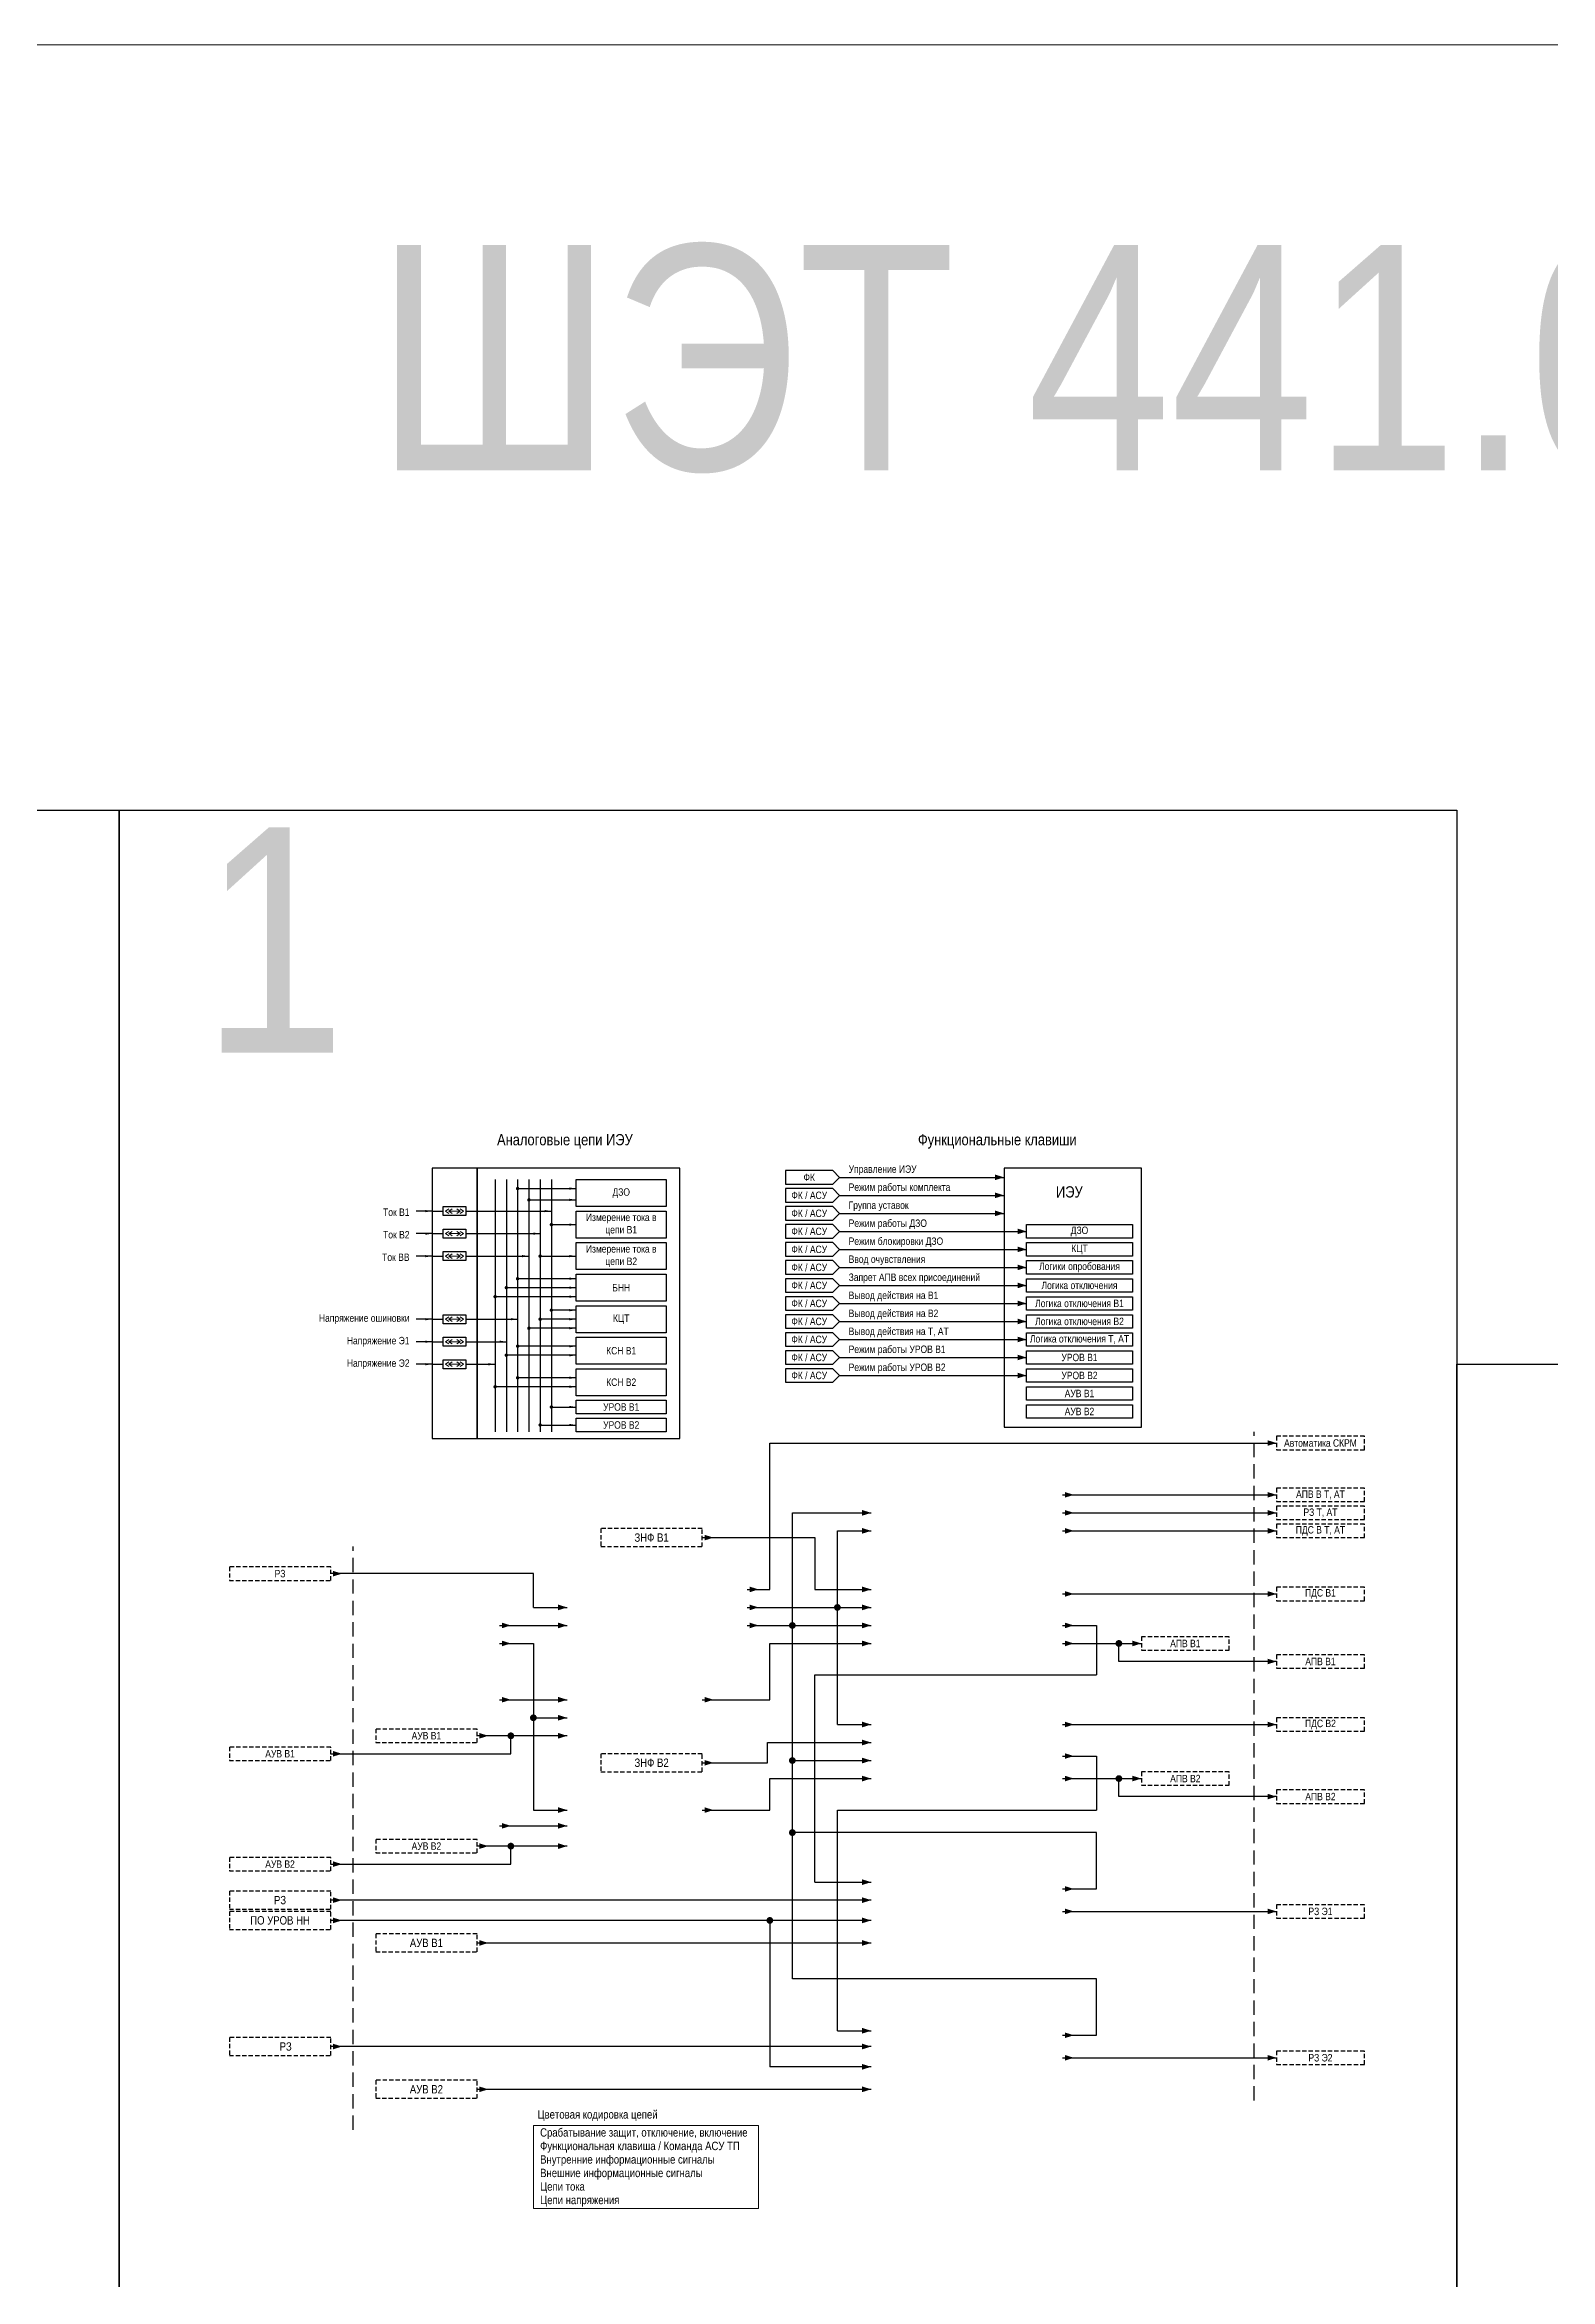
# Model space of a CAD drawing. Header units: millimetres. Extents: x 39198 to 51235, y 3901 to 12197.
# Drawn here: x 44548 to 45217, y 6000 to 6992 of the extents above; entities that cross this region are included whole.
import ezdxf
from ezdxf.enums import TextEntityAlignment as Align

# ---------------------------------------------------------------- set-up
doc = ezdxf.new("R2010")
doc.units = ezdxf.units.MM
doc.linetypes.add('штриховая2', pattern=[9.525, 6.35, -3.175])
for name, color, linetype, lineweight in [('Основная', 7, 'Continuous', 30), ('Отключение_включение', 1, 'Continuous', 30), ('Тонкая', 7, 'Continuous', 5), ('Цепи внешние', 84, 'Continuous', 30), ('Цепи внутренние', 5, 'Continuous', 30), ('Цепи ТН', 200, 'Continuous', 30), ('Цепи ТТ', 23, 'Continuous', 30), ('Цепь - ФК и АСУ', 132, 'Continuous', 30)]:
    doc.layers.add(name, color=color, linetype=linetype, lineweight=lineweight)
doc.styles.add('Narrow', font='ARIALN.TTF')

# ---------------------------------------------------------------- blocks, each defined once
blk = doc.blocks.new('Point')
at = {"layer": 'Основная', "color": 0, "const_width": 1.5}
blk.add_lwpolyline([(-0.75, 0, 1), (0.75, 0, 1)], format="xyb", close=True, dxfattribs=at)

msp = doc.modelspace()

# ---------------------------------------------------------------- linework, layer by layer
at = {"color": 1}
msp.add_lwpolyline([(44581, 5812), (43987, 5812), (43987, 6652), (44581, 6652)], close=True, dxfattribs=at)
msp.add_lwpolyline([(45175, 5812), (44581, 5812), (44581, 6652), (45175, 6652)], close=True)
at = {"color": 4}
msp.add_lwpolyline([(45595, 6406), (45595, 5812), (45175, 5812), (45175, 6406)], close=True, dxfattribs=at)
at = {"layer": 'Основная'}
for points in [[(44740, 6493), (44720, 6493), (44720, 6373), (44740, 6373)], [(44830, 6493), (44740, 6493), (44740, 6373), (44830, 6373)], [(44784, 6488), (44824, 6488), (44824, 6476), (44784, 6476)], [(44725, 6476), (44735, 6476), (44735, 6472), (44725, 6472)], [(44784, 6474), (44824, 6474), (44824, 6462), (44784, 6462)], [(44725, 6466), (44735, 6466), (44735, 6462), (44725, 6462)], [(44984, 6468), (45031, 6468), (45031, 6462), (44984, 6462)], [(44725, 6456), (44735, 6456), (44735, 6452), (44725, 6452)], [(44784, 6460), (44824, 6460), (44824, 6448), (44784, 6448)], [(44984, 6460), (45031, 6460), (45031, 6454), (44984, 6454)], [(44984, 6452), (45031, 6452), (45031, 6446), (44984, 6446)], [(44784, 6446), (44824, 6446), (44824, 6434), (44784, 6434)], [(44984, 6444), (45031, 6444), (45031, 6438), (44984, 6438)], [(44784, 6432), (44824, 6432), (44824, 6420), (44784, 6420)], [(44984, 6436), (45031, 6436), (45031, 6430), (44984, 6430)], [(44725, 6428), (44735, 6428), (44735, 6424), (44725, 6424)], [(44984, 6428), (45031, 6428), (45031, 6422), (44984, 6422)], [(44725, 6418), (44735, 6418), (44735, 6414), (44725, 6414)], [(44784, 6418), (44824, 6418), (44824, 6406), (44784, 6406)], [(44984, 6420), (45031, 6420), (45031, 6414), (44984, 6414)], [(44984, 6412), (45031, 6412), (45031, 6406), (44984, 6406)], [(44725, 6408), (44735, 6408), (44735, 6404), (44725, 6404)], [(44784, 6404), (44824, 6404), (44824, 6392), (44784, 6392)], [(44984, 6404), (45031, 6404), (45031, 6398), (44984, 6398)], [(44984, 6396), (45031, 6396), (45031, 6390), (44984, 6390)], [(44784, 6390), (44824, 6390), (44824, 6384), (44784, 6384)], [(44784, 6382), (44824, 6382), (44824, 6376), (44784, 6376)], [(44984, 6388), (45031, 6388), (45031, 6382), (44984, 6382)]]:
    msp.add_lwpolyline(points, close=True, dxfattribs=at)
at = {"layer": 'Основная', "ltscale": 0.3}
msp.add_lwpolyline([(44974, 6378), (45035, 6378), (45035, 6493), (44974, 6493)], close=True, dxfattribs=at)
at = {"layer": 'Отключение_включение'}
for p, q in [((45000, 6340), (45095, 6340)), ((45000, 6332), (45095, 6332)), ((45000, 6304), (45095, 6304)), ((44765, 6298), (44780, 6298)), ((44750, 6290), (44780, 6290)), ((44870, 6282), (44915, 6282)), ((44840, 6257), (44870, 6257)), ((44900, 6246), (44915, 6246)), ((45000, 6246), (45095, 6246)), ((44870, 6222), (44915, 6222)), ((44840, 6208), (44870, 6208))]:
    msp.add_line(p, q, dxfattribs=at)
for points in [[(44900, 6300), (44900, 6332)], [(44900, 6332), (44915, 6332)], [(44840, 6329), (44890, 6329)], [(44890, 6329), (44890, 6306)], [(44765, 6313), (44675, 6313)], [(44765, 6298), (44765, 6313)], [(44890, 6306), (44915, 6306)], [(44860, 6298), (44915, 6298)], [(44900, 6246), (44900, 6300)], [(44870, 6257), (44870, 6282)], [(44869, 6238), (44915, 6238)], [(44869, 6229), (44869, 6238)], [(44840, 6229), (44869, 6229)], [(44870, 6208), (44870, 6222)]]:
    msp.add_lwpolyline(points, dxfattribs=at)
for points in [[(44915, 6332, 0, 2.5, 0), (44911, 6332, 0, 0, 0)], [(45005, 6340, 0, 2.5, 0), (45001, 6340, 0, 0, 0)], [(45005, 6332, 0, 2.5, 0), (45001, 6332, 0, 0, 0)], [(45095, 6340, 0, 2.5, 0), (45091, 6340, 0, 0, 0)], [(45095, 6332, 0, 2.5, 0), (45091, 6332, 0, 0, 0)], [(44680, 6313, 0, 2.5, 0), (44676, 6313, 0, 0, 0)], [(44915, 6306, 0, 2.5, 0), (44911, 6306, 0, 0, 0)], [(45005, 6304, 0, 2.5, 0), (45001, 6304, 0, 0, 0)], [(45095, 6304, 0, 2.5, 0), (45091, 6304, 0, 0, 0)], [(44780, 6298, 0, 2.5, 0), (44776, 6298, 0, 0, 0)], [(44915, 6298, 0, 2.5, 0), (44911, 6298, 0, 0, 0)], [(44780, 6290, 0, 2.5, 0), (44776, 6290, 0, 0, 0)], [(44915, 6282, 0, 2.5, 0), (44911, 6282, 0, 0, 0)], [(44915, 6246, 0, 2.5, 0), (44911, 6246, 0, 0, 0)], [(45005, 6246, 0, 2.5, 0), (45001, 6246, 0, 0, 0)], [(45095, 6246, 0, 2.5, 0), (45091, 6246, 0, 0, 0)], [(44915, 6238, 0, 2.5, 0), (44911, 6238, 0, 0, 0)], [(44915, 6222, 0, 2.5, 0), (44911, 6222, 0, 0, 0)]]:
    msp.add_lwpolyline(points, format="xyseb", dxfattribs=at)
at = {"layer": 'Отключение_включение', "ltscale": 0.3}
for points in [[(44845, 6329, 0, 2.5, 0), (44841, 6329, 0, 0, 0)], [(44865, 6298, 0, 2.5, 0), (44861, 6298, 0, 0, 0)], [(44755, 6290, 0, 2.5, 0), (44751, 6290, 0, 0, 0)], [(44845, 6257, 0, 2.5, 0), (44841, 6257, 0, 0, 0)], [(44845, 6229, 0, 2.5, 0), (44841, 6229, 0, 0, 0)], [(44845, 6208, 0, 2.5, 0), (44841, 6208, 0, 0, 0)], [(45005, 6163, 0, 2.5, 0), (45001, 6163, 0, 0, 0)], [(45095, 6163, 0, 2.5, 0), (45091, 6163, 0, 0, 0)], [(45005, 6098, 0, 2.5, 0), (45001, 6098, 0, 0, 0)], [(45095, 6098, 0, 2.5, 0), (45091, 6098, 0, 0, 0)]]:
    msp.add_lwpolyline(points, format="xyseb", dxfattribs=at)
for points in [[(45000, 6163), (45095, 6163)], [(45000, 6098), (45095, 6098)]]:
    msp.add_lwpolyline(points, dxfattribs=at)
at = {"layer": 'Тонкая', "ltscale": 0.25}
for p, q in [((44726, 6474), (44727.5, 6475)), ((44727.5, 6473), (44726, 6474)), ((44727.5, 6474), (44729, 6475)), ((44729, 6473), (44727.5, 6474)), ((44732.5, 6474), (44731, 6475)), ((44731, 6473), (44732.5, 6474)), ((44734, 6474), (44732.5, 6475)), ((44732.5, 6473), (44734, 6474)), ((44726, 6464), (44727.5, 6465)), ((44727.5, 6463), (44726, 6464)), ((44727.5, 6464), (44729, 6465)), ((44729, 6463), (44727.5, 6464)), ((44732.5, 6464), (44731, 6465)), ((44731, 6463), (44732.5, 6464)), ((44734, 6464), (44732.5, 6465)), ((44732.5, 6463), (44734, 6464)), ((44726, 6454), (44727.5, 6455)), ((44727.5, 6453), (44726, 6454)), ((44727.5, 6454), (44729, 6455)), ((44729, 6453), (44727.5, 6454)), ((44732.5, 6454), (44731, 6455)), ((44731, 6453), (44732.5, 6454)), ((44734, 6454), (44732.5, 6455)), ((44732.5, 6453), (44734, 6454)), ((44726, 6426), (44727.5, 6427)), ((44727.5, 6425), (44726, 6426)), ((44727.5, 6426), (44729, 6427)), ((44729, 6425), (44727.5, 6426)), ((44732.5, 6426), (44731, 6427)), ((44731, 6425), (44732.5, 6426)), ((44734, 6426), (44732.5, 6427)), ((44732.5, 6425), (44734, 6426)), ((44726, 6416), (44727.5, 6417)), ((44727.5, 6415), (44726, 6416)), ((44727.5, 6416), (44729, 6417)), ((44729, 6415), (44727.5, 6416)), ((44732.5, 6416), (44731, 6417)), ((44731, 6415), (44732.5, 6416)), ((44734, 6416), (44732.5, 6417)), ((44732.5, 6415), (44734, 6416)), ((44726, 6406), (44727.5, 6407)), ((44727.5, 6405), (44726, 6406)), ((44727.5, 6406), (44729, 6407)), ((44729, 6405), (44727.5, 6406)), ((44732.5, 6406), (44731, 6407)), ((44731, 6405), (44732.5, 6406)), ((44734, 6406), (44732.5, 6407)), ((44732.5, 6405), (44734, 6406))]:
    msp.add_line(p, q, dxfattribs=at)
at = {"layer": 'Тонкая'}
for p, q in [((44732.5, 6474), (44727.5, 6474)), ((44732.5, 6464), (44727.5, 6464)), ((44732.5, 6454), (44727.5, 6454)), ((44732.5, 6426), (44727.5, 6426)), ((44732.5, 6416), (44727.5, 6416)), ((44732.5, 6406), (44727.5, 6406))]:
    msp.add_line(p, q, dxfattribs=at)
at = {"layer": 'Тонкая', "color": 2}
msp.add_lwpolyline([(51235, 6992), (40611, 6992), (40611, 5292), (51235, 5292)], close=True, dxfattribs=at)
at = {"layer": 'Тонкая', "ltscale": 0.3}
msp.add_lwpolyline([(44765, 6068), (44865, 6068), (44865, 6031), (44765, 6031)], close=True, dxfattribs=at)
at = {"layer": 'Цепи внешние'}
msp.add_line((45000, 6348), (45095, 6348), dxfattribs=at)
for points in [[(45095, 6371, 0, 2.5, 0), (45091, 6371, 0, 0, 0)], [(45005, 6348, 0, 2.5, 0), (45001, 6348, 0, 0, 0)], [(45095, 6348, 0, 2.5, 0), (45091, 6348, 0, 0, 0)]]:
    msp.add_lwpolyline(points, format="xyseb", dxfattribs=at)
at = {"layer": 'Цепи внешние', "linetype": 'штриховая2', "ltscale": 0.3}
for points in [[(45134, 6374), (45095, 6374), (45095, 6368), (45134, 6368)], [(45134, 6351), (45095, 6351), (45095, 6345), (45134, 6345)], [(45134, 6343), (45095, 6343), (45095, 6337), (45134, 6337)], [(45134, 6335), (45095, 6335), (45095, 6329), (45134, 6329)], [(44675, 6316), (44630, 6316), (44630, 6310), (44675, 6310)], [(45134, 6307), (45095, 6307), (45095, 6301), (45134, 6301)], [(45134, 6277), (45095, 6277), (45095, 6271), (45134, 6271)], [(45134, 6249), (45095, 6249), (45095, 6243), (45134, 6243)], [(44675, 6236), (44630, 6236), (44630, 6230), (44675, 6230)], [(45134, 6217), (45095, 6217), (45095, 6211), (45134, 6211)], [(44675, 6187), (44630, 6187), (44630, 6181), (44675, 6181)], [(44675, 6172), (44630, 6172), (44630, 6164), (44675, 6164)], [(44675, 6163), (44630, 6163), (44630, 6155), (44675, 6155)], [(45134, 6166), (45095, 6166), (45095, 6160), (45134, 6160)], [(44675, 6107), (44630, 6107), (44630, 6099), (44675, 6099)], [(45134, 6101), (45095, 6101), (45095, 6095), (45134, 6095)]]:
    msp.add_lwpolyline(points, close=True, dxfattribs=at)
at = {"layer": 'Цепи внешние'}
for points in [[(44870, 6306), (44870, 6371)], [(44870, 6371), (45095, 6371)], [(44860, 6306), (44870, 6306)], [(45025, 6274), (45025, 6282)], [(45095, 6274), (45025, 6274)], [(44675, 6233), (44755, 6233)], [(44755, 6233), (44755, 6241)], [(45025, 6214), (45025, 6222)], [(45095, 6214), (45025, 6214)], [(44675, 6184), (44755, 6184)], [(44755, 6184), (44755, 6192)], [(44915, 6168), (44675, 6168)], [(44915, 6159), (44675, 6159)], [(44870, 6159), (44870, 6094)], [(44915, 6103), (44675, 6103)], [(44915, 6094), (44870, 6094)]]:
    msp.add_lwpolyline(points, dxfattribs=at)
at = {"layer": 'Цепи внешние', "ltscale": 0.3}
for points in [[(44865, 6306, 0, 2.5, 0), (44861, 6306, 0, 0, 0)], [(45095, 6274, 0, 2.5, 0), (45091, 6274, 0, 0, 0)], [(44680, 6233, 0, 2.5, 0), (44676, 6233, 0, 0, 0)], [(45095, 6214, 0, 2.5, 0), (45091, 6214, 0, 0, 0)], [(44680, 6184, 0, 2.5, 0), (44676, 6184, 0, 0, 0)], [(44680, 6168, 0, 2.5, 0), (44676, 6168, 0, 0, 0)], [(44915, 6168, 0, 2.5, 0), (44911, 6168, 0, 0, 0)], [(44680, 6159, 0, 2.5, 0), (44676, 6159, 0, 0, 0)], [(44915, 6159, 0, 2.5, 0), (44911, 6159, 0, 0, 0)], [(44680, 6103, 0, 2.5, 0), (44676, 6103, 0, 0, 0)], [(44915, 6103, 0, 2.5, 0), (44911, 6103, 0, 0, 0)], [(44915, 6094, 0, 2.5, 0), (44911, 6094, 0, 0, 0)]]:
    msp.add_lwpolyline(points, format="xyseb", dxfattribs=at)
at = {"layer": 'Цепи внутренние', "ltscale": 0.3}
for p, q in [((44750, 6282), (44765, 6282)), ((44765, 6282), (44765, 6208)), ((45000, 6290), (45015, 6290)), ((45000, 6282), (45035, 6282)), ((45015, 6290), (45015, 6268)), ((44750, 6257), (44780, 6257)), ((44765, 6249), (44780, 6249)), ((45000, 6232), (45015, 6232)), ((45015, 6232), (45015, 6208)), ((45000, 6222), (45035, 6222)), ((44765, 6208), (44780, 6208)), ((44750, 6201), (44780, 6201)), ((45000, 6173), (45015, 6173)), ((45000, 6108), (45015, 6108))]:
    msp.add_line(p, q, dxfattribs=at)
at = {"layer": 'Цепи внутренние', "linetype": 'штриховая2'}
for points in [[(45085, 6079), (45085, 6376)], [(44685, 6066), (44685, 6325)]]:
    msp.add_lwpolyline(points, dxfattribs=at)
at = {"layer": 'Цепи внутренние', "linetype": 'штриховая2', "ltscale": 0.3}
for points in [[(44840, 6333), (44795, 6333), (44795, 6325), (44840, 6325)], [(45074, 6285), (45035, 6285), (45035, 6279), (45074, 6279)], [(44740, 6244), (44695, 6244), (44695, 6238), (44740, 6238)], [(44840, 6233), (44795, 6233), (44795, 6225), (44840, 6225)], [(45074, 6225), (45035, 6225), (45035, 6219), (45074, 6219)], [(44740, 6195), (44695, 6195), (44695, 6189), (44740, 6189)], [(44740, 6153), (44695, 6153), (44695, 6145), (44740, 6145)], [(44740, 6088), (44695, 6088), (44695, 6080), (44740, 6080)]]:
    msp.add_lwpolyline(points, close=True, dxfattribs=at)
at = {"layer": 'Цепи внутренние'}
for points in [[(44880, 6290), (44880, 6340)], [(44880, 6340), (44915, 6340)], [(44860, 6290), (44915, 6290)], [(44880, 6133), (44880, 6290)], [(44890, 6176), (44890, 6268)], [(44890, 6268), (45015, 6268)], [(44880, 6230), (44915, 6230)], [(44900, 6110), (44900, 6208)], [(44900, 6208), (45015, 6208)], [(45015, 6198), (44880, 6198)], [(45015, 6173), (45015, 6198)], [(44890, 6176), (44915, 6176)], [(44740, 6149), (44915, 6149)], [(45015, 6133), (44880, 6133)], [(45015, 6108), (45015, 6133)], [(44900, 6110), (44915, 6110)], [(44740, 6084), (44915, 6084)]]:
    msp.add_lwpolyline(points, dxfattribs=at)
for points in [[(44915, 6340, 0, 2.5, 0), (44911, 6340, 0, 0, 0)], [(44915, 6290, 0, 2.5, 0), (44911, 6290, 0, 0, 0)], [(44915, 6230, 0, 2.5, 0), (44911, 6230, 0, 0, 0)]]:
    msp.add_lwpolyline(points, format="xyseb", dxfattribs=at)
at = {"layer": 'Цепи внутренние', "ltscale": 0.3}
for points in [[(44755, 6282, 0, 2.5, 0), (44751, 6282, 0, 0, 0)], [(44865, 6290, 0, 2.5, 0), (44861, 6290, 0, 0, 0)], [(45005, 6290, 0, 2.5, 0), (45001, 6290, 0, 0, 0)], [(45005, 6282, 0, 2.5, 0), (45001, 6282, 0, 0, 0)], [(45035, 6282, 0, 2.5, 0), (45031, 6282, 0, 0, 0)], [(44755, 6257, 0, 2.5, 0), (44751, 6257, 0, 0, 0)], [(44780, 6257, 0, 2.5, 0), (44776, 6257, 0, 0, 0)], [(44745, 6241, 0, 2.5, 0), (44741, 6241, 0, 0, 0)], [(44780, 6249, 0, 2.5, 0), (44776, 6249, 0, 0, 0)], [(44780, 6241, 0, 2.5, 0), (44776, 6241, 0, 0, 0)], [(45005, 6232, 0, 2.5, 0), (45001, 6232, 0, 0, 0)], [(45005, 6222, 0, 2.5, 0), (45001, 6222, 0, 0, 0)], [(45035, 6222, 0, 2.5, 0), (45031, 6222, 0, 0, 0)], [(44780, 6208, 0, 2.5, 0), (44776, 6208, 0, 0, 0)], [(44745, 6192, 0, 2.5, 0), (44741, 6192, 0, 0, 0)], [(44755, 6201, 0, 2.5, 0), (44751, 6201, 0, 0, 0)], [(44780, 6201, 0, 2.5, 0), (44776, 6201, 0, 0, 0)], [(44780, 6192, 0, 2.5, 0), (44776, 6192, 0, 0, 0)], [(44915, 6176, 0, 2.5, 0), (44911, 6176, 0, 0, 0)], [(45005, 6173, 0, 2.5, 0), (45001, 6173, 0, 0, 0)], [(44745, 6149, 0, 2.5, 0), (44741, 6149, 0, 0, 0)], [(44915, 6149, 0, 2.5, 0), (44911, 6149, 0, 0, 0)], [(44915, 6110, 0, 2.5, 0), (44911, 6110, 0, 0, 0)], [(45005, 6108, 0, 2.5, 0), (45001, 6108, 0, 0, 0)], [(44745, 6084, 0, 2.5, 0), (44741, 6084, 0, 0, 0)], [(44915, 6084, 0, 2.5, 0), (44911, 6084, 0, 0, 0)]]:
    msp.add_lwpolyline(points, format="xyseb", dxfattribs=at)
for points in [[(44780, 6241), (44740, 6241)], [(44780, 6192), (44740, 6192)]]:
    msp.add_lwpolyline(points, dxfattribs=at)
at = {"layer": 'Цепи ТН'}
for p, q in [((44784, 6444), (44758, 6444)), ((44784, 6436), (44748, 6436)), ((44784, 6440), (44753, 6440)), ((44735, 6426), (44758, 6426)), ((44735, 6416), (44753, 6416)), ((44784, 6414), (44758, 6414)), ((44735, 6406), (44748, 6406)), ((44784, 6410), (44753, 6410)), ((44784, 6396), (44748, 6396)), ((44784, 6400), (44758, 6400))]:
    msp.add_line(p, q, dxfattribs=at)
for points in [[(44748, 6488), (44748, 6376)], [(44753, 6488), (44753, 6376)], [(44758, 6488), (44758, 6376)], [(44720, 6426), (44713, 6426)], [(44720, 6426), (44725, 6426)], [(44720, 6416), (44713, 6416)], [(44720, 6416), (44725, 6416)], [(44720, 6406), (44713, 6406)], [(44720, 6406), (44725, 6406)]]:
    msp.add_lwpolyline(points, dxfattribs=at)
at = {"layer": 'Цепи ТН', "ltscale": 0.3}
msp.add_lwpolyline([(44758, 6484), (44784, 6484)], dxfattribs=at)
at = {"layer": 'Цепи ТН'}
for points in [[(44784, 6484, 0, 1, 0), (44781, 6484, 0, 0, 0)], [(44784, 6444, 0, 1, 0), (44781, 6444, 0, 0, 0)], [(44784, 6440, 0, 1, 0), (44781, 6440, 0, 0, 0)], [(44784, 6436, 0, 1, 0), (44781, 6436, 0, 0, 0)], [(44720, 6426, 0, 1, 0), (44717, 6426, 0, 0, 0)], [(44758, 6426, 0, 1, 0), (44755, 6426, 0, 0, 0)], [(44720, 6416, 0, 1, 0), (44717, 6416, 0, 0, 0)], [(44753, 6416, 0, 1, 0), (44750, 6416, 0, 0, 0)], [(44784, 6414, 0, 1, 0), (44781, 6414, 0, 0, 0)], [(44720, 6406, 0, 1, 0), (44717, 6406, 0, 0, 0)], [(44748, 6406, 0, 1, 0), (44745, 6406, 0, 0, 0)], [(44784, 6410, 0, 1, 0), (44781, 6410, 0, 0, 0)], [(44784, 6400, 0, 1, 0), (44781, 6400, 0, 0, 0)], [(44784, 6396, 0, 1, 0), (44781, 6396, 0, 0, 0)]]:
    msp.add_lwpolyline(points, format="xyseb", dxfattribs=at)
at = {"layer": 'Цепи ТТ', "ltscale": 0.3}
msp.add_line((44735, 6464), (44768, 6464), dxfattribs=at)
at = {"layer": 'Цепи ТТ'}
for p, q in [((44784, 6422), (44763, 6422)), ((44784, 6426), (44768, 6426)), ((44784, 6430), (44773, 6430))]:
    msp.add_line(p, q, dxfattribs=at)
msp.add_lwpolyline([(44763, 6488), (44763, 6376)], dxfattribs=at)
at = {"layer": 'Цепи ТТ', "ltscale": 0.3}
for points in [[(44768, 6488), (44768, 6376)], [(44773, 6488), (44773, 6376)], [(44720, 6474), (44713, 6474)], [(44720, 6474), (44725, 6474)], [(44735, 6474), (44773, 6474)], [(44763, 6479), (44784, 6479)], [(44720, 6464), (44713, 6464)], [(44720, 6464), (44725, 6464)], [(44773, 6468), (44784, 6468)], [(44720, 6454), (44713, 6454)], [(44720, 6454), (44725, 6454)], [(44735, 6454), (44763, 6454)], [(44768, 6454), (44784, 6454)], [(44773, 6387), (44784, 6387)], [(44768, 6379), (44784, 6379)]]:
    msp.add_lwpolyline(points, dxfattribs=at)
at = {"layer": 'Цепи ТТ'}
for points in [[(44720, 6474, 0, 1, 0), (44717, 6474, 0, 0, 0)], [(44773, 6474, 0, 1, 0), (44770, 6474, 0, 0, 0)], [(44784, 6479, 0, 1, 0), (44781, 6479, 0, 0, 0)], [(44720, 6464, 0, 1, 0), (44717, 6464, 0, 0, 0)], [(44768, 6464, 0, 1, 0), (44765, 6464, 0, 0, 0)], [(44784, 6468, 0, 1, 0), (44781, 6468, 0, 0, 0)], [(44720, 6454, 0, 1, 0), (44717, 6454, 0, 0, 0)], [(44763, 6454, 0, 1, 0), (44760, 6454, 0, 0, 0)], [(44784, 6454, 0, 1, 0), (44781, 6454, 0, 0, 0)], [(44784, 6430, 0, 1, 0), (44781, 6430, 0, 0, 0)], [(44784, 6426, 0, 1, 0), (44781, 6426, 0, 0, 0)], [(44784, 6422, 0, 1, 0), (44781, 6422, 0, 0, 0)], [(44784, 6387, 0, 1, 0), (44781, 6387, 0, 0, 0)], [(44784, 6379, 0, 1, 0), (44781, 6379, 0, 0, 0)]]:
    msp.add_lwpolyline(points, format="xyseb", dxfattribs=at)
at = {"layer": 'Цепь - ФК и АСУ', "ltscale": 0.3}
for points in [[(44901, 6489), (44898, 6492), (44877, 6492), (44877, 6486), (44898, 6486), (44901, 6489)], [(44901, 6481), (44898, 6484), (44877, 6484), (44877, 6478), (44898, 6478), (44901, 6481)], [(44901, 6473), (44898, 6476), (44877, 6476), (44877, 6470), (44898, 6470), (44901, 6473)], [(44901, 6465), (44898, 6468), (44877, 6468), (44877, 6462), (44898, 6462), (44901, 6465)], [(44901, 6457), (44898, 6460), (44877, 6460), (44877, 6454), (44898, 6454), (44901, 6457)], [(44901, 6449), (44898, 6452), (44877, 6452), (44877, 6446), (44898, 6446), (44901, 6449)], [(44901, 6441), (44898, 6444), (44877, 6444), (44877, 6438), (44898, 6438), (44901, 6441)], [(44901, 6433), (44898, 6436), (44877, 6436), (44877, 6430), (44898, 6430), (44901, 6433)], [(44901, 6425), (44898, 6428), (44877, 6428), (44877, 6422), (44898, 6422), (44901, 6425)], [(44901, 6417), (44898, 6420), (44877, 6420), (44877, 6414), (44898, 6414), (44901, 6417)], [(44901, 6409), (44898, 6412), (44877, 6412), (44877, 6406), (44898, 6406), (44901, 6409)], [(44901, 6401), (44898, 6404), (44877, 6404), (44877, 6398), (44898, 6398), (44901, 6401)]]:
    msp.add_lwpolyline(points, dxfattribs=at)
for points in [[(44974, 6489, 0, 2.5, 0), (44970, 6489, 0, 0, 0)], [(44974, 6481, 0, 2.5, 0), (44970, 6481, 0, 0, 0)], [(44974, 6473, 0, 2.5, 0), (44970, 6473, 0, 0, 0)], [(44984, 6465, 0, 2.5, 0), (44980, 6465, 0, 0, 0)], [(44984, 6457, 0, 2.5, 0), (44980, 6457, 0, 0, 0)], [(44984, 6449, 0, 2.5, 0), (44980, 6449, 0, 0, 0)], [(44984, 6441, 0, 2.5, 0), (44980, 6441, 0, 0, 0)], [(44984, 6433, 0, 2.5, 0), (44980, 6433, 0, 0, 0)], [(44984, 6425, 0, 2.5, 0), (44980, 6425, 0, 0, 0)], [(44984, 6417, 0, 2.5, 0), (44980, 6417, 0, 0, 0)], [(44984, 6409, 0, 2.5, 0), (44980, 6409, 0, 0, 0)], [(44984, 6401, 0, 2.5, 0), (44980, 6401, 0, 0, 0)]]:
    msp.add_lwpolyline(points, format="xyseb", dxfattribs=at)
at = {"layer": 'Цепь - ФК и АСУ'}
for points in [[(44901, 6489), (44974, 6489)], [(44901, 6481), (44974, 6481)], [(44901, 6473), (44974, 6473)], [(44901, 6465), (44984, 6465), (44984, 6465), (44984, 6465)], [(44901, 6457), (44984, 6457), (44984, 6457), (44984, 6457)], [(44901, 6449), (44984, 6449), (44984, 6449), (44984, 6449)], [(44901, 6441), (44984, 6441), (44984, 6441), (44984, 6441)], [(44901, 6433), (44984, 6433), (44984, 6433), (44984, 6433)], [(44901, 6425), (44984, 6425), (44984, 6425), (44984, 6425)], [(44901, 6417), (44984, 6417), (44984, 6417), (44984, 6417)], [(44901, 6409), (44984, 6409), (44984, 6409), (44984, 6409)], [(44901, 6401), (44984, 6401), (44984, 6401), (44984, 6401)]]:
    msp.add_lwpolyline(points, dxfattribs=at)

# ---------------------------------------------------------------- block references
at = {"layer": 'Отключение_включение', "ltscale": 0.3}
msp.add_blockref('Point', (44900, 6298), dxfattribs=at)
at = {"layer": 'Цепи внешние', "ltscale": 0.3}
for p in [(45025, 6282), (44755, 6241), (45025, 6222), (44755, 6192), (44870, 6159)]:
    msp.add_blockref('Point', p, dxfattribs=at)
at = {"layer": 'Цепи внутренние', "ltscale": 0.3}
for p in [(44880, 6290), (44765, 6249), (44880, 6230), (44880, 6198)]:
    msp.add_blockref('Point', p, dxfattribs=at)
at = {"layer": 'Цепи ТН', "xscale": 0.5, "yscale": 0.5, "zscale": 0.5}
for p in [(44758, 6484), (44753, 6440), (44758, 6444), (44748, 6436), (44753, 6410), (44758, 6414), (44748, 6396), (44758, 6400)]:
    msp.add_blockref('Point', p, dxfattribs=at)
at = {"layer": 'Цепи ТТ', "xscale": 0.5, "yscale": 0.5, "zscale": 0.5}
for p in [(44763, 6479), (44773, 6468), (44768, 6454), (44773, 6430), (44763, 6422), (44768, 6426), (44773, 6387), (44768, 6379)]:
    msp.add_blockref('Point', p, dxfattribs=at)

# ---------------------------------------------------------------- texts
at = {"style": 'Narrow'}
for s, p in [('ШЭТ 441.01(02)-1', (44695, 6803)), ('1', (44617.9, 6544.43))]:
    msp.add_text(s, height=100, dxfattribs=at).set_placement(p)
at = {"layer": 'Основная', "style": 'Narrow'}
msp.add_text('Цветовая кодировка цепей', height=3.7, dxfattribs=at).set_placement((44793.5, 6071), align=Align.CENTER)
for s, insert, char_height, width, attachment_point in [('Аналоговые цепи ИЭУ', (44779, 6505), 5, 115.1153, 5), ('Функциональные клавиши', (44971, 6505), 5, 188.2306, 5), ('ФК', (44887.5, 6489), 3.3, 21, 5), ('Управление ИЭУ', (44905, 6490), 3.3, 71.4983, 7), ('{\\C0;ДЗО}', (44804, 6482), 3.3, 40, 5), ('ФК / АСУ', (44887.5, 6481), 3.3, 21, 5), ('Режим работы комплекта', (44905, 6482), 3.3, 71, 7), ('ИЭУ', (45003, 6482.5), 5, 64, 5), ('Ток В1', (44710, 6473.5), 3.3, 77.8415, 6), ('{\\C0;Измерение }тока в цепи В1', (44804, 6468), 3.3, 40, 5), ('ФК / АСУ', (44887.5, 6473), 3.3, 21, 5), ('Группа уставок', (44905, 6474), 3.3, 71, 7), ('Режим работы ДЗО', (44905, 6466), 3.3, 71.4983, 7), ('Ток В2', (44710, 6463.5), 3.3, 77.8415, 6), ('ФК / АСУ', (44887.5, 6465), 3.3, 21, 5), ('Режим блокировки ДЗО', (44905, 6458), 3.3, 71, 7), ('{\\C0;ДЗО}', (45007.5, 6465), 3.3, 47, 5), ('Ток ВВ', (44710, 6453.5), 3.3, 77.8415, 6), ('{\\C0;Измерение }тока в цепи В2', (44804, 6454), 3.3, 40, 5), ('ФК / АСУ', (44887.5, 6457), 3.3, 21, 5), ('ФК / АСУ', (44887.5, 6449), 3.3, 21, 5), ('Ввод очувствления', (44905, 6450), 3.3, 71.4983, 7), ('{\\C0;Логики опробования}', (45007.5, 6449), 3.3, 47, 5), ('{\\C0;КЦТ}', (45007.5, 6457), 3.3, 47, 5), ('{\\C0;БНН}', (44804, 6440), 3.3, 40, 5), ('ФК / АСУ', (44887.5, 6441), 3.3, 21, 5), ('Запрет АПВ всех присоединений', (44905, 6442), 3.3, 71.4983, 7), ('{\\C0;Логика отключения}', (45007.5, 6441), 3.3, 47, 5), ('ФК / АСУ', (44887.5, 6433), 3.3, 21, 5), ('Вывод действия на В1', (44905, 6434), 3.3, 71.4983, 7), ('{\\C0;Логика отключения В1}', (45007.5, 6433), 3.3, 47, 5), ('Напряжение ошиновки', (44710, 6426), 3.3, 70.2633, 6), ('{\\C0;КЦТ}', (44804, 6426), 3.3, 40, 5), ('ФК / АСУ', (44887.5, 6425), 3.3, 21, 5), ('Вывод действия на В2', (44905, 6426), 3.3, 71.4983, 7), ('Вывод действия на Т, АТ', (44905, 6418), 3.3, 71.4983, 7), ('{\\C0;Логика отключения В2}', (45007.5, 6425), 3.3, 47, 5), ('Напряжение Э1', (44710, 6416), 3.3, 70.2633, 6), ('КСН В1', (44804, 6412), 3.3, 40, 5), ('ФК / АСУ', (44887.5, 6417), 3.3, 21, 5), ('ФК / АСУ', (44887.5, 6409), 3.3, 21, 5), ('Режим работы УРОВ В1', (44905, 6410), 3.3, 71.4983, 7), ('{\\C0;Логика отключения Т, АТ}', (45007.5, 6417), 3.3, 47, 5), ('Напряжение Э2', (44710, 6406), 3.3, 70.2633, 6), ('ФК / АСУ', (44887.5, 6401), 3.3, 21, 5), ('Режим работы УРОВ В2', (44905, 6402), 3.3, 71.4983, 7), ('{\\C0;УРОВ В1}', (45007.5, 6409), 3.3, 47, 5), ('{\\C0;УРОВ В2}', (45007.5, 6401), 3.3, 47, 5), ('КСН В2', (44804, 6398), 3.3, 40, 5), ('{\\C0;АУВ В1}', (45007.5, 6393), 3.3, 47, 5), ('УРОВ В1', (44804, 6387), 3.3, 40, 5), ('{\\C0;АУВ В2}', (45007.5, 6385), 3.3, 47, 5), ('УРОВ В2', (44804, 6379), 3.3, 40, 5), ('Автоматика СКРМ', (45114.5, 6371), 3.3, 39, 5), ('АПВ В Т, АТ', (45114.5, 6348), 3.3, 39, 5), ('РЗ Т, АТ', (45114.5, 6340), 3.3, 39, 5), ('ПДС В Т, АТ', (45114.5, 6332), 3.3, 39, 5), ('ЗНФ В1', (44817.5, 6329), 3.7, 45, 5), ('РЗ', (44652.5, 6313), 3.3, 45, 5), ('ПДС В1', (45114.5, 6304), 3.3, 39, 5), ('АПВ В1', (45054.5, 6282), 3.3, 39, 5), ('АПВ В1', (45114.5, 6274), 3.3, 39, 5), ('АУВ В1', (44717.5, 6241), 3.3, 45, 5), ('ПДС В2', (45114.5, 6246), 3.3, 39, 5), ('АУВ В1', (44652.5, 6233), 3.3, 45, 5), ('ЗНФ В2', (44817.5, 6229), 3.7, 45, 5), ('АПВ В2', (45054.5, 6222), 3.3, 39, 5), ('АПВ В2', (45114.5, 6214), 3.3, 39, 5), ('АУВ В2', (44717.5, 6192), 3.3, 45, 5), ('АУВ В2', (44652.5, 6184), 3.3, 45, 5), ('РЗ', (44652.5, 6168), 3.7, 45, 5), ('РЗ Э1', (45114.5, 6163), 3.3, 39, 5), ('ПО УРОВ НН', (44652.5, 6159), 3.7, 45, 5), ('АУВ В1', (44717.5, 6149), 3.7, 45, 5), ('РЗ', (44655, 6103), 3.7, 40, 5), ('РЗ Э2', (45114.5, 6098), 3.3, 39, 5), ('АУВ В2', (44717.5, 6084), 3.7, 45, 5)]:
    msp.add_mtext(s, dxfattribs=dict(at, insert=insert, char_height=char_height, width=width, attachment_point=attachment_point))
at = {"layer": 'Отключение_включение', "style": 'Narrow'}
msp.add_text('Срабатывание защит, отключение, включение', height=3.7, dxfattribs=at).set_placement((44768, 6063))
at = {"layer": 'Цепи внешние', "style": 'Narrow'}
msp.add_text('Внешние информационные сигналы', height=3.7, dxfattribs=at).set_placement((44768, 6045))
at = {"layer": 'Цепи внутренние', "style": 'Narrow'}
msp.add_text('Внутренние информационные сигналы', height=3.7, dxfattribs=at).set_placement((44768, 6051))
at = {"layer": 'Цепи ТН', "style": 'Narrow'}
msp.add_text('Цепи напряжения', height=3.7, dxfattribs=at).set_placement((44768, 6033))
at = {"layer": 'Цепи ТТ', "style": 'Narrow'}
msp.add_text('Цепи тока', height=3.7, dxfattribs=at).set_placement((44768, 6039))
at = {"layer": 'Цепь - ФК и АСУ', "style": 'Narrow'}
msp.add_text('Функциональная клавиша / Команда АСУ ТП', height=3.7, dxfattribs=at).set_placement((44768, 6057))

doc.saveas('drawing.dxf')
